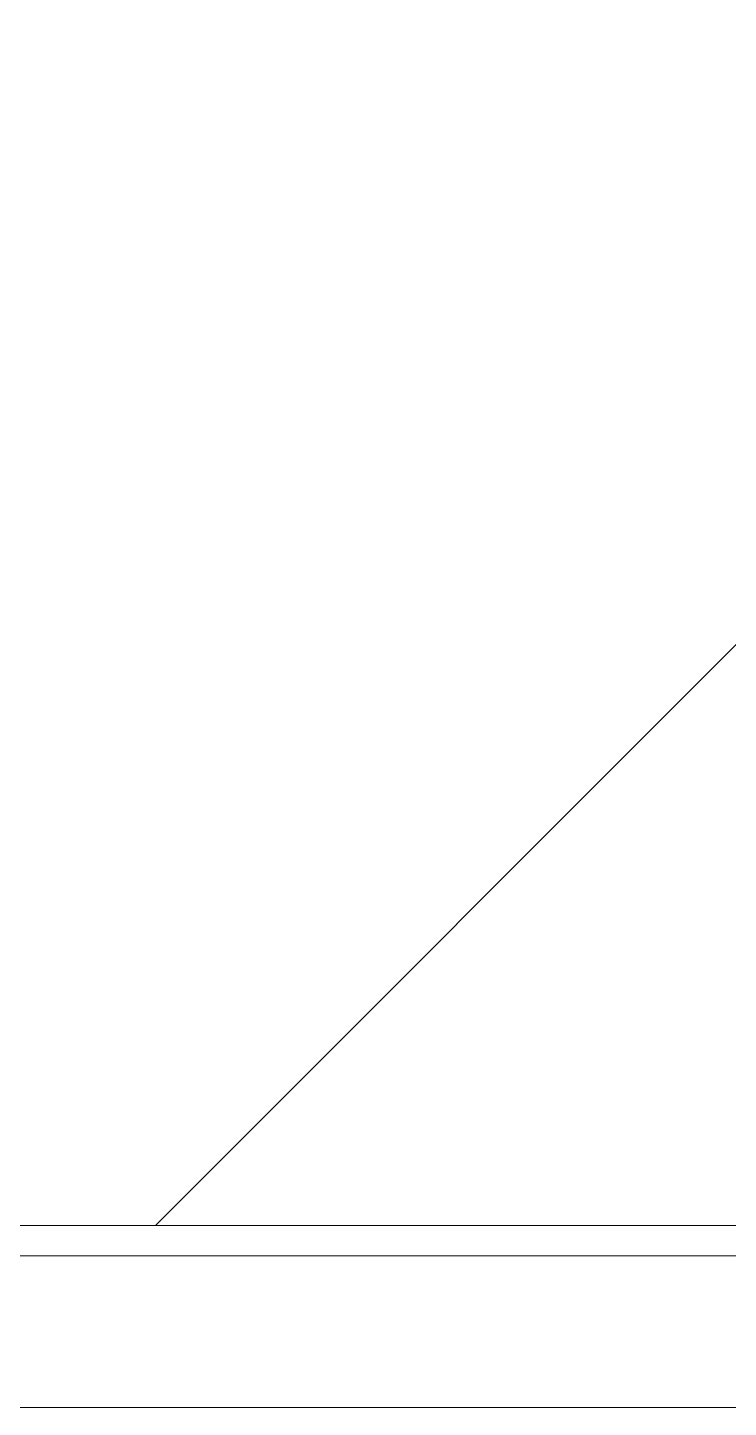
# Model space of a CAD drawing. Header units: millimetres. Extents: x -13069 to 207500, y -71366 to 56785.
# Drawn here: x 42006.4 to 42052.6, y 8592 to 8683 of the extents above; entities that cross this region are included whole.
import ezdxf

# ---------------------------------------------------------------- set-up
doc = ezdxf.new("R2010")
doc.units = ezdxf.units.MM
for name, color, linetype, lineweight in [('Потолки штриховка', 7, 'Continuous', 9), ('Стены отделка', 7, 'Continuous', 30), ('Стены штриховка', 7, 'Continuous', 9)]:
    doc.layers.add(name, color=color, linetype=linetype, lineweight=lineweight)

msp = doc.modelspace()

# ---------------------------------------------------------------- hatches: boundary and pattern name
at = {"layer": 'Потолки штриховка', "lineweight": 18, "true_color": 0x787878}
h = msp.add_hatch(dxfattribs=at)
h.set_pattern_fill('FP_89', color=8, style=0, pattern_type=2)
h.set_pattern_definition([(45, (0, 0), (-53.03301, 53.03301), [])])
h.paths.add_polyline_path([(45419.201, 8604.011), (45558.912, 8604.011), (45558.448, 12207.671), (45418.912, 12207.671), (45418.912, 8604.011)])
h.paths.add_polyline_path([(41954.934, 8604.011), (42069.934, 8604.011), (42069.493, 12198.656), (41929.934, 12198.656), (41929.934, 9077.793), (41954.934, 9077.793), (41954.934, 8605.506)])

# ---------------------------------------------------------------- linework, layer by layer
at = {"layer": 'Стены отделка', "lineweight": 9}
msp.add_line((41941.811, 8604.011), (42385, 8604.011), dxfattribs=at)
at = {"layer": 'Стены штриховка'}
for p, q in [((41941.811, 8602.011), (42385, 8602.011)), ((41941.811, 8592.011), (42385, 8592.011))]:
    msp.add_line(p, q, dxfattribs=at)

doc.saveas('drawing.dxf')
